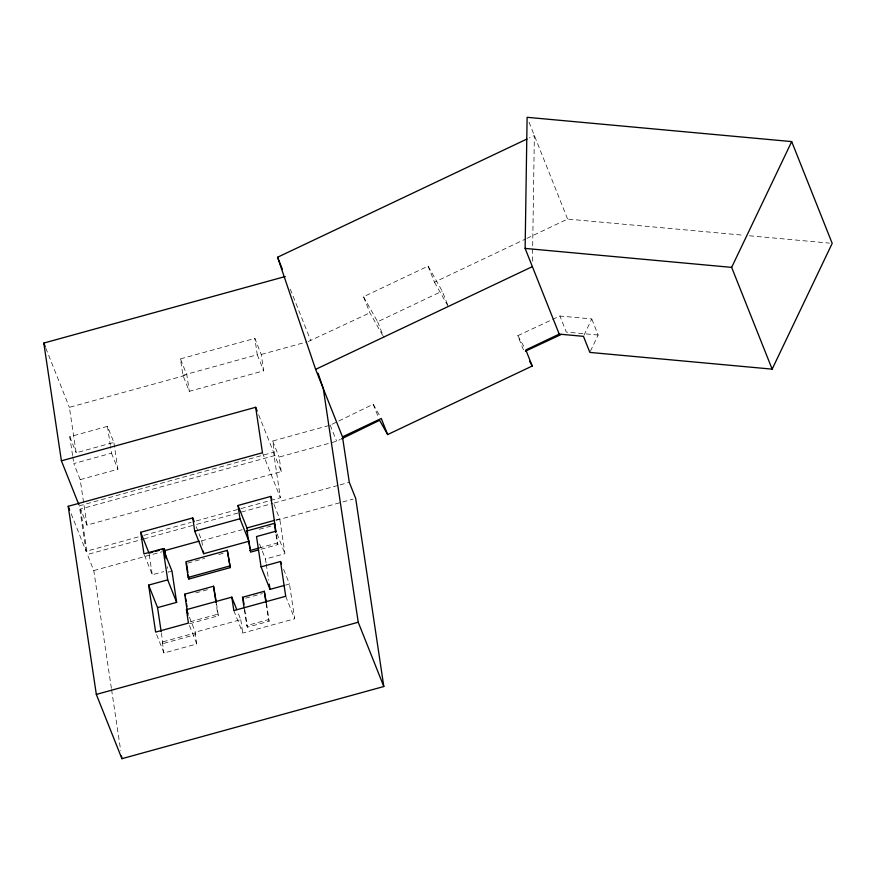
<?xml version="1.0" encoding="UTF-8"?>
<svg xmlns="http://www.w3.org/2000/svg" width="876" height="876" viewBox="0 0 876 876"><rect width="100%" height="100%" fill="white"/><g stroke="black" fill="none" stroke-linecap="round" stroke-linejoin="round"><path stroke-width="0.66" stroke-dasharray="4.38 3.29" d="M532.455 261.157L534.36 135.517L529.422 137.861M584.007 335.18L591.76 318.941L559.917 316.017L517.793 335.683L524.187 351.758M590.402 351.254L598.155 335.015L591.76 318.941M274.856 455.498L80.592 509.033L86.987 525.096L281.251 471.573L274.856 455.498L272.699 441.022L330.219 425.167L337.589 421.575M338.815 420.984L373.198 404.23L380.578 417.305M281.251 471.573L279.094 457.086L336.625 441.241L340.304 439.445M382.681 335.442L369.902 312.809L363.507 296.734L428.09 266.118L442.216 291.139L448.611 307.202M308.232 341.52L369.902 312.809M428.09 266.118L434.485 282.192L525.699 238.951M526.936 238.36L567.615 219.077L744.009 235.272M363.507 296.734L377.622 321.755L442.216 291.139M180.456 358.897L254.839 338.399L261.234 354.473L263.676 370.822L189.293 391.32L182.898 375.246L180.456 358.897L186.851 374.972L189.293 391.32M182.898 375.246L257.281 354.747L254.839 338.399M72.588 455.52L69.784 436.73L107.474 426.338L113.869 442.413L76.179 452.793L69.379 407.34L186.851 374.972M261.234 354.473L306.918 341.881M86.987 525.096L80.187 479.643L73.792 463.568L111.493 453.188L110.486 446.475M80.187 479.643L117.888 469.251L113.869 442.413M258.661 414.786L273.575 452.29L79.311 505.813L86.111 551.289L138.616 536.824M143.861 535.367L191.121 522.348M196.366 520.902L239.685 508.967M240.999 508.606L280.375 497.754L273.575 452.29M111.383 688.317L93.787 570.572L87.392 554.497L142.668 539.266M143.982 538.904L195.304 524.757M196.629 524.395L240.057 512.427M241.371 512.066L272.962 503.361M274.276 502.999L338.76 485.227M340.085 484.866L349.294 482.326M275.809 520.005L279.74 518.92L273.772 503.919M93.787 570.572L162.038 551.76M201.414 540.908L242.105 529.695M276.236 520.289L353.083 499.112M259.34 529.279L272.359 525.688M187.803 563.049L204.634 558.406M218.88 554.475L224.059 553.052M144.441 555.121L152.26 574.776L163.768 571.612M171.981 571.13L168.247 572.159L167.436 566.75M259.033 548.026L277.265 543L275.885 533.834M260.971 549.274L277.9 544.609L276.137 532.827M266.074 562.994L265.483 559.041L284.941 553.676L279.74 518.92M195.841 592.91L210.251 588.935M285.587 585.08L289.474 584.007L283.506 569.006M245.729 598.188L262.362 593.6M190.201 621.785L217.719 614.196L216.131 603.553M189.534 623.756L218.365 615.806L216.569 603.827M195.753 634.553L195.107 632.943L162.312 641.988L162.947 643.597L195.753 634.553L195.392 632.154L240.769 619.65L237.79 612.149M266.534 603.673L269.151 621.204L247.393 627.194L246.758 625.584L268.516 619.595L266.096 603.422M156.618 634.574L163.954 653.003L196.761 643.97L195.107 632.943M233.826 610.572L242.772 633.074L294.675 618.774L289.474 584.007M749.429 235.775L829.484 243.123M598.155 335.015L566.312 332.092L559.917 316.017M517.793 335.683L525.173 348.757M434.485 282.192L447.943 306.009M529.049 122.158L567.615 219.077M377.622 321.755L384.027 337.818M373.198 404.23L378.114 416.593M290.274 289.124L310.838 340.808M330.219 425.167L336.625 441.241M257.281 354.747L263.676 370.822M272.699 441.022L279.094 457.086M262.471 452.761L280.375 497.754M276.98 533.681L284.941 553.676M277.265 543L277.9 544.609M285.718 596.271L294.675 618.774M259.515 544.04L265.483 559.041M268.516 619.595L269.151 621.204M196.224 526.673L201.699 540.426L202.695 547.073M217.719 614.196L218.365 615.806M189.424 617.153L195.392 632.154M189.424 625.53L196.761 643.97M111.493 453.188L117.888 469.251M45.804 348.1L69.379 407.34M69.784 436.73L76.179 452.793M71.186 513.785L86.111 551.289M266.271 564.319L268.636 580.142M244.776 609.674L247.393 627.194M244.338 609.411L246.758 625.584M240.769 619.65L242.772 633.074M161.359 632.932L162.947 643.597M149.238 554.508L152.26 574.776M162.312 641.988L163.954 653.003M107.474 426.338L110.288 445.128M111.591 689.675L120.691 750.579M72.796 456.856L73.792 463.568M80.592 509.033L87.392 554.497"/><path stroke-width="1.31" d="M559.227 334.117L525.129 248.412L527.111 117.307L791.696 141.594L832.2 243.375L772.15 369.146L589.855 352.415L583.46 336.34L559.227 334.117L525.841 349.951L532.236 366.015L387.652 434.562L379.593 420.294L341.53 438.843M772.15 369.146L731.646 267.377L791.696 141.594M78.818 504.565L61.408 460.82L255.672 407.285L262.471 452.761L68.208 506.295L96.327 694.416L121.906 758.693L383.808 686.521L355.689 498.4L349.294 482.326L342.494 436.861L315.634 369.365L277.582 257.237L526.947 139.032M315.634 369.365L532.367 266.622M342.494 436.861L381.257 418.487L387.652 434.562M525.425 351.177L561.363 334.402M61.408 460.82L43.8 343.063L285.258 276.52M161.162 631.596L157.571 607.615L176.645 602.36L171.981 571.13L163.024 548.628L143.949 553.884L140.718 532.269L192.742 517.924L194.242 521.68M250.021 548.507L248.926 541.248L239.98 518.745L237.987 505.463L270.793 496.418L271.79 498.926M248.926 541.248L203.692 553.709L194.735 531.217L239.98 518.745M152.862 552.099L149.029 553.161L140.718 532.269M155.424 551.398L159.257 550.336M161.819 549.635L164.37 548.934L166.221 558.647M165.016 550.533L199.082 541.149M247.459 531.371L246.944 527.954L274.495 520.366M258.376 549.997L250.558 552.143L246.988 530.9L274.319 523.366L274.965 524.976M275.984 531.184L256.526 536.55L261.059 566.871L270.016 589.373L284.284 585.442M227.3 550.38L185.865 561.79L188.198 577.415L188.844 579.025L230.279 567.604L227.3 550.38L230.279 567.604M249.923 550.533L259.033 548.026M236.794 609.652L231.811 597.147L186.435 609.652L188.439 623.077L155.643 632.111L148.613 585.113L167.699 579.857L163.024 548.628M188.198 577.415L229.643 566.005M261.059 566.871L280.517 561.516L281.514 564.013M187.103 610.167L184.716 594.191L213.547 586.241L216.372 602.491M244.141 608.064L242.532 597.279L264.278 591.289L266.326 602.327M96.327 694.416L358.229 622.245L323.31 388.648L318.065 373.187M525.129 248.412L731.646 267.377M529.553 361.262L532.236 366.015M277.582 257.237L282.379 269.293M358.229 622.245L383.808 686.521M255.672 407.285L257.161 411.041M237.987 505.463L246.944 527.954M246.988 530.9L247.623 532.509M242.532 597.279L243.167 598.888M184.716 594.191L185.351 595.789M186.435 609.652L187.924 613.408M167.699 579.857L176.645 602.36M148.613 585.113L157.571 607.615M43.8 343.063L45.3 346.841M68.208 506.295L69.697 510.04M270.793 496.418L275.94 531.524M280.517 561.516L285.718 596.271L233.826 610.572L231.811 597.147M274.319 523.366L275.699 532.531M269.228 584.095L270.016 589.373M264.278 591.289L265.888 602.075M243.364 600.235L243.977 604.276M213.547 586.241L215.934 602.217M203.287 551.059L203.692 553.709M192.742 517.924L194.735 531.217M186.5 563.399L187.869 572.521M188.252 575.116L188.844 579.025M185.745 598.461L186.15 601.122M186.544 603.783L186.938 606.444M187.497 612.828L187.891 615.489M164.37 548.934L165.586 557.037M121.501 755.988L121.906 758.693"/></g></svg>
